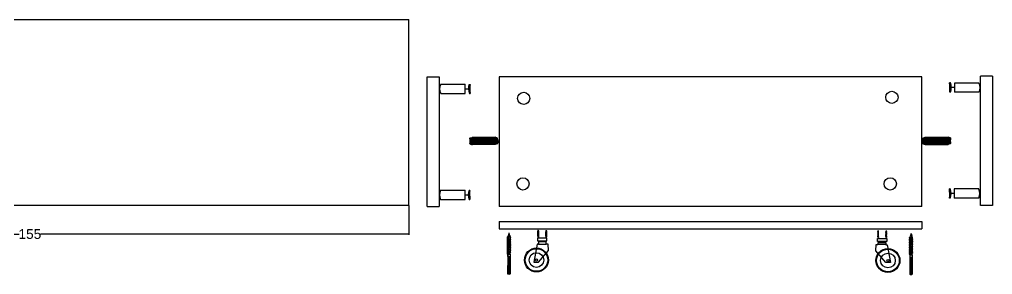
# Model space of a CAD drawing. Header units: inches. Extents: x -8 to 1551, y -417 to 323.
# Drawn here: x 531.7 to 730.8, y -36 to 16.2 of the extents above; entities that cross this region are included whole.
import ezdxf

# ---------------------------------------------------------------- set-up
doc = ezdxf.new("R2010")
doc.units = ezdxf.units.IN
doc.header["$MEASUREMENT"] = 0
doc.linetypes.add('HIDDEN', pattern=[0.375, 0.25, -0.125])
doc.layers.add('NASCOSTE', color=1, linetype='HIDDEN')
doc.layers.add('OGGETTO', color=7, linetype='Continuous')
doc.styles.get("Standard").update_dxf_attribs({"font": 'Arial.ttf'})
doc.dimstyles.get("Standard").update_dxf_attribs({"dimtxt": 0.18, "dimasz": 0.18, "dimexe": 0.18, "dimexo": 0.0625, "dimgap": 0.09, "dimtad": 0, "dimtih": 1, "dimtoh": 1, "dimdec": 4, "dimzin": 0, "dimdsep": 46, "dimtxsty": 'Standard', "dimcen": 0.09, "dimadec": 0, "dimazin": 0, "dimtfac": 1, "dimtdec": 4, "dimtofl": 0, "dimtmove": 0, "dimatfit": 3, "dimfxl": 1, "dimtolj": 1, "dimtzin": 0, "dimarcsym": 0})

# ---------------------------------------------------------------- blocks, each defined once
blk = doc.blocks.new('_ArchTick')
at = {"color": 0, "linetype": 'ByBlock', "const_width": 0.15}
blk.add_lwpolyline([(-0.5, -0.5), (0.5, 0.5)], dxfattribs=at)
blk = doc.blocks.new('*D7')
at = {"color": 0, "lineweight": -2, "transparency": 16777216}
for p, q in [((456.38, -21.85), (456.38, -27.91)), ((611.38, -21.85), (611.38, -27.91)), ((456.38, -27.73), (531.58, -27.73)), ((611.38, -27.73), (535.99, -27.73))]:
    blk.add_line(p, q, dxfattribs=at)
at = {"layer": 'Defpoints', "color": 0, "transparency": 16777216}
for p in [(456.38, -21.78), (611.38, -21.78), (611.38, -27.73)]:
    blk.add_point(p, dxfattribs=at)
at = {"color": 0, "lineweight": -2, "transparency": 16777216, "xscale": 0.18, "yscale": 0.18, "zscale": 0.18, "rotation": 180}
blk.add_blockref('_ArchTick', (456.38, -27.73), dxfattribs=at)
at = {"color": 0, "lineweight": -2, "transparency": 16777216, "xscale": 0.18, "yscale": 0.18, "zscale": 0.18}
blk.add_blockref('_ArchTick', (611.38, -27.73), dxfattribs=at)
at = {"color": 0, "transparency": 16777216, "insert": (533.79, -27.73), "char_height": 2, "attachment_point": 5}
blk.add_mtext('\\A1;155', dxfattribs=at)

msp = doc.modelspace()

# ---------------------------------------------------------------- linework, layer by layer
for p, q in [((456.38, 16.22), (611.38, 16.22)), ((611.38, -21.78), (611.38, 16.22)), ((615.07, -22.05), (615.07, 4.45)), ((615.07, 4.45), (617.57, 4.45)), ((617.57, 4.45), (617.57, -22.05)), ((716.31, 4.45), (629.81, 4.45)), ((629.81, 4.45), (629.81, -22.05)), ((716.31, -22.05), (716.31, 4.45)), ((730.81, 4.61), (728.31, 4.61)), ((728.31, -21.89), (728.31, 4.61)), ((730.81, 4.61), (730.81, -21.89)), ((617.9, 2.95), (622.9, 2.95)), ((622.9, 1.06), (622.9, 2.95)), ((623.71, 2.92), (623.72, 2.92)), ((623.72, 2.92), (623.87, 2.92)), ((722.17, 3.22), (722.02, 3.22)), ((723.02, 2.28), (722.37, 2.28)), ((728.02, 3.19), (723.02, 3.19)), ((723.02, 3.19), (723.02, 1.31)), ((617.9, 1.06), (622.9, 1.06)), ((622.9, 1.98), (623.55, 1.98)), ((623.74, 1.04), (623.89, 1.04)), ((722.2, 1.33), (722.05, 1.33)), ((722.2, 1.33), (722.2, 1.33)), ((728.02, 1.31), (723.02, 1.31)), ((623.83, -8.12), (624.32, -7.95)), ((629.02, -7.92), (624.32, -7.95)), ((629.48, -8.1), (629.02, -7.92)), ((716.53, -8.08), (717.02, -7.91)), ((717.02, -7.91), (721.72, -7.88)), ((722.21, -8.05), (721.72, -7.88)), ((629.48, -8.1), (623.83, -8.12)), ((623.83, -9.27), (624.33, -9.44)), ((629.56, -8.27), (623.86, -8.28)), ((629.56, -9.14), (623.86, -9.15)), ((629.61, -8.45), (623.88, -8.45)), ((629.61, -8.96), (623.88, -8.97)), ((629.64, -8.62), (623.89, -8.63)), ((629.64, -8.8), (623.89, -8.8)), ((629.3, -9.31), (624.02, -9.33)), ((629.02, -9.41), (624.33, -9.44)), ((629.52, -9.23), (629.02, -9.41)), ((716.41, -8.52), (722.16, -8.52)), ((716.41, -8.7), (722.16, -8.69)), ((716.43, -8.87), (722.17, -8.87)), ((716.44, -8.36), (722.17, -8.34)), ((716.49, -8.18), (722.19, -8.17)), ((716.49, -9.05), (722.19, -9.04)), ((716.57, -9.22), (722.22, -9.2)), ((716.57, -9.22), (717.03, -9.4)), ((716.75, -8.01), (722.02, -7.99)), ((717.03, -9.4), (721.73, -9.37)), ((722.22, -9.2), (721.73, -9.37)), ((617.86, -18.75), (622.86, -18.75)), ((622.86, -20.63), (622.86, -18.75)), ((622.86, -19.72), (623.51, -19.72)), ((623.67, -18.77), (623.68, -18.77)), ((623.68, -18.77), (623.83, -18.77)), ((722.13, -18.48), (721.98, -18.48)), ((722.98, -19.42), (722.32, -19.42)), ((727.98, -18.5), (722.98, -18.5)), ((722.98, -18.5), (722.98, -20.39)), ((456.38, -21.78), (611.38, -21.78)), ((617.86, -20.63), (622.86, -20.63)), ((623.7, -20.66), (623.85, -20.66)), ((722.16, -20.36), (722.01, -20.36)), ((722.16, -20.36), (722.16, -20.36)), ((727.98, -20.39), (722.98, -20.39)), ((730.81, -21.89), (728.31, -21.89)), ((615.07, -22.05), (617.57, -22.05)), ((716.31, -22.05), (629.81, -22.05)), ((629.81, -25.14), (716.31, -25.14)), ((629.81, -25.14), (629.81, -26.64)), ((716.31, -25.14), (716.31, -26.64)), ((629.81, -26.64), (716.31, -26.64)), ((637.59, -29.79), (636.95, -33.46)), ((637.89, -29.79), (637.59, -29.79)), ((637.73, -28.29), (637.73, -28.33)), ((637.87, -28.29), (637.87, -28.33)), ((638.25, -29.15), (638.27, -29.32)), ((639.03, -29.11), (639.03, -29.34)), ((639.39, -28.3), (639.39, -28.34)), ((639.88, -29.77), (639.5, -29.77)), ((639.53, -28.3), (639.53, -28.34)), ((639.93, -31.07), (639.88, -29.77)), ((706.93, -31.17), (706.98, -29.87)), ((706.98, -29.87), (707.36, -29.87)), ((707.33, -28.4), (707.33, -28.44)), ((707.47, -28.4), (707.47, -28.44)), ((707.83, -29.21), (707.83, -29.45)), ((708.61, -29.26), (708.59, -29.42)), ((708.98, -28.4), (708.98, -28.44)), ((709.13, -28.4), (709.13, -28.44)), ((637.89, -33.46), (639.93, -31.07)), ((708.96, -33.56), (706.93, -31.17)), ((708.96, -29.9), (709.27, -29.9)), ((709.27, -29.9), (709.91, -33.56)), ((636.95, -33.46), (637.89, -33.46)), ((709.91, -33.56), (708.96, -33.56))]:
    msp.add_line(p, q)
at = {"color": 7}
for p, q in [((631.84, -27.49), (631.73, -27.91)), ((631.84, -27.49), (631.98, -28)), ((637.7, -27.15), (637.75, -27.12)), ((637.81, -27.19), (637.7, -27.15)), ((637.7, -27.15), (637.92, -27.18)), ((637.7, -27.25), (637.75, -27.22)), ((637.81, -27.29), (637.7, -27.25)), ((637.7, -27.25), (637.92, -27.28)), ((637.7, -27.34), (637.75, -27.31)), ((637.81, -27.38), (637.7, -27.34)), ((637.7, -27.34), (637.92, -27.38)), ((637.7, -27.44), (637.75, -27.41)), ((637.81, -27.48), (637.7, -27.44)), ((637.7, -27.44), (637.92, -27.47)), ((637.7, -27.53), (637.74, -27.5)), ((637.81, -27.57), (637.7, -27.53)), ((637.7, -27.53), (637.92, -27.57)), ((637.7, -27.63), (637.74, -27.6)), ((637.81, -27.67), (637.7, -27.63)), ((637.7, -27.63), (637.92, -27.66)), ((637.7, -27.73), (637.74, -27.7)), ((637.81, -27.77), (637.7, -27.73)), ((637.7, -27.73), (637.92, -27.76)), ((637.7, -27.82), (637.74, -27.79)), ((637.81, -27.86), (637.7, -27.82)), ((637.7, -27.82), (637.92, -27.86)), ((637.73, -27.22), (637.73, -27.17)), ((637.73, -27.31), (637.73, -27.26)), ((637.73, -27.41), (637.73, -27.36)), ((637.73, -27.5), (637.73, -27.45)), ((637.73, -27.6), (637.73, -27.55)), ((637.73, -27.7), (637.73, -27.65)), ((637.73, -27.79), (637.73, -27.74)), ((637.73, -27.89), (637.73, -27.84)), ((637.74, -27.5), (637.75, -27.45)), ((637.83, -27.53), (637.74, -27.5)), ((637.74, -27.6), (637.74, -27.55)), ((637.83, -27.63), (637.74, -27.6)), ((637.74, -27.7), (637.74, -27.65)), ((637.82, -27.72), (637.74, -27.7)), ((637.74, -27.79), (637.74, -27.74)), ((637.82, -27.82), (637.74, -27.79)), ((637.74, -27.89), (637.74, -27.84)), ((637.77, -27.04), (637.75, -27.12)), ((637.83, -27.15), (637.75, -27.12)), ((637.75, -27.22), (637.75, -27.17)), ((637.83, -27.25), (637.75, -27.22)), ((637.75, -27.31), (637.75, -27.26)), ((637.83, -27.34), (637.75, -27.31)), ((637.75, -27.41), (637.75, -27.36)), ((637.83, -27.44), (637.75, -27.41)), ((637.81, -27.05), (637.76, -27.03)), ((637.76, -27.03), (637.87, -27.05)), ((637.81, -26.9), (637.78, -27.02)), ((637.82, -27.03), (637.78, -27.02)), ((637.81, -26.9), (637.85, -27.05)), ((637.81, -27.05), (637.84, -27.07)), ((637.81, -27.19), (637.88, -27.21)), ((637.81, -27.29), (637.88, -27.31)), ((637.81, -27.38), (637.88, -27.41)), ((637.81, -27.48), (637.88, -27.5)), ((637.81, -27.57), (637.88, -27.6)), ((637.81, -27.67), (637.88, -27.69)), ((637.81, -27.77), (637.88, -27.79)), ((637.81, -27.86), (637.87, -27.89)), ((637.82, -27.03), (637.87, -27.05)), ((637.82, -27.72), (637.92, -27.76)), ((637.82, -27.82), (637.92, -27.86)), ((637.83, -27.15), (637.92, -27.18)), ((637.83, -27.25), (637.92, -27.28)), ((637.83, -27.34), (637.92, -27.38)), ((637.83, -27.44), (637.92, -27.47)), ((637.83, -27.53), (637.92, -27.57)), ((637.83, -27.63), (637.92, -27.66)), ((637.84, -27.07), (637.87, -27.05)), ((637.85, -27.06), (637.88, -27.14)), ((637.88, -27.14), (637.88, -27.17)), ((637.88, -27.21), (637.92, -27.18)), ((637.88, -27.21), (637.88, -27.26)), ((637.88, -27.31), (637.92, -27.28)), ((637.88, -27.31), (637.88, -27.36)), ((637.88, -27.41), (637.92, -27.38)), ((637.88, -27.41), (637.88, -27.46)), ((637.88, -27.5), (637.92, -27.47)), ((637.88, -27.5), (637.88, -27.55)), ((637.88, -27.6), (637.92, -27.57)), ((637.88, -27.6), (637.88, -27.65)), ((637.88, -27.69), (637.92, -27.66)), ((637.88, -27.69), (637.88, -27.74)), ((637.88, -27.79), (637.92, -27.76)), ((637.88, -27.79), (637.87, -27.84)), ((637.87, -27.89), (637.92, -27.86)), ((639.36, -27.15), (639.4, -27.12)), ((639.47, -27.19), (639.36, -27.15)), ((639.36, -27.15), (639.58, -27.19)), ((639.36, -27.25), (639.4, -27.22)), ((639.47, -27.29), (639.36, -27.25)), ((639.36, -27.25), (639.58, -27.28)), ((639.36, -27.35), (639.4, -27.32)), ((639.47, -27.39), (639.36, -27.35)), ((639.36, -27.35), (639.58, -27.38)), ((639.36, -27.44), (639.4, -27.41)), ((639.47, -27.48), (639.36, -27.44)), ((639.36, -27.44), (639.58, -27.48)), ((639.36, -27.54), (639.4, -27.51)), ((639.47, -27.58), (639.36, -27.54)), ((639.36, -27.54), (639.58, -27.57)), ((639.36, -27.63), (639.4, -27.6)), ((639.47, -27.67), (639.36, -27.63)), ((639.36, -27.63), (639.58, -27.67)), ((639.36, -27.73), (639.4, -27.7)), ((639.47, -27.77), (639.36, -27.73)), ((639.36, -27.73), (639.58, -27.76)), ((639.36, -27.83), (639.4, -27.8)), ((639.47, -27.87), (639.36, -27.83)), ((639.36, -27.83), (639.58, -27.86)), ((639.39, -27.22), (639.39, -27.17)), ((639.39, -27.32), (639.39, -27.27)), ((639.39, -27.41), (639.39, -27.36)), ((639.39, -27.51), (639.39, -27.46)), ((639.39, -27.6), (639.39, -27.55)), ((639.39, -27.7), (639.39, -27.65)), ((639.39, -27.8), (639.39, -27.75)), ((639.39, -27.89), (639.39, -27.84)), ((639.43, -27.04), (639.4, -27.12)), ((639.48, -27.15), (639.4, -27.12)), ((639.4, -27.22), (639.4, -27.17)), ((639.48, -27.25), (639.4, -27.22)), ((639.4, -27.32), (639.4, -27.27)), ((639.48, -27.35), (639.4, -27.32)), ((639.4, -27.41), (639.4, -27.36)), ((639.48, -27.44), (639.4, -27.41)), ((639.4, -27.51), (639.4, -27.46)), ((639.48, -27.54), (639.4, -27.51)), ((639.4, -27.6), (639.4, -27.55)), ((639.48, -27.63), (639.4, -27.6)), ((639.4, -27.7), (639.4, -27.65)), ((639.48, -27.73), (639.4, -27.7)), ((639.4, -27.8), (639.4, -27.75)), ((639.48, -27.82), (639.4, -27.8)), ((639.4, -27.89), (639.4, -27.84)), ((639.47, -27.06), (639.41, -27.04)), ((639.41, -27.04), (639.52, -27.06)), ((639.47, -26.9), (639.44, -27.02)), ((639.48, -27.04), (639.44, -27.02)), ((639.47, -26.9), (639.51, -27.05)), ((639.47, -27.06), (639.5, -27.07)), ((639.47, -27.19), (639.53, -27.22)), ((639.47, -27.29), (639.53, -27.31)), ((639.47, -27.39), (639.53, -27.41)), ((639.47, -27.48), (639.53, -27.51)), ((639.47, -27.58), (639.53, -27.6)), ((639.47, -27.67), (639.53, -27.7)), ((639.47, -27.77), (639.53, -27.79)), ((639.47, -27.87), (639.53, -27.89)), ((639.48, -27.04), (639.52, -27.06)), ((639.48, -27.15), (639.58, -27.19)), ((639.48, -27.25), (639.58, -27.28)), ((639.48, -27.35), (639.58, -27.38)), ((639.48, -27.44), (639.58, -27.48)), ((639.48, -27.54), (639.58, -27.57)), ((639.48, -27.63), (639.58, -27.67)), ((639.48, -27.73), (639.58, -27.76)), ((639.48, -27.82), (639.58, -27.86)), ((639.5, -27.07), (639.52, -27.06)), ((639.51, -27.06), (639.53, -27.15)), ((639.53, -27.15), (639.53, -27.17)), ((639.53, -27.22), (639.58, -27.19)), ((639.53, -27.22), (639.53, -27.27)), ((639.53, -27.31), (639.58, -27.28)), ((639.53, -27.31), (639.53, -27.36)), ((639.53, -27.41), (639.58, -27.38)), ((639.53, -27.41), (639.53, -27.46)), ((639.53, -27.51), (639.58, -27.48)), ((639.53, -27.51), (639.53, -27.56)), ((639.53, -27.6), (639.58, -27.57)), ((639.53, -27.6), (639.53, -27.65)), ((639.53, -27.7), (639.58, -27.67)), ((639.53, -27.7), (639.53, -27.75)), ((639.53, -27.79), (639.58, -27.76)), ((639.53, -27.79), (639.53, -27.84)), ((639.53, -27.89), (639.58, -27.86)), ((707.5, -27.26), (707.28, -27.29)), ((707.37, -27.26), (707.28, -27.29)), ((707.32, -27.32), (707.28, -27.29)), ((707.5, -27.35), (707.28, -27.39)), ((707.37, -27.35), (707.28, -27.39)), ((707.32, -27.42), (707.28, -27.39)), ((707.5, -27.45), (707.28, -27.48)), ((707.37, -27.45), (707.28, -27.48)), ((707.32, -27.51), (707.28, -27.48)), ((707.37, -27.54), (707.28, -27.58)), ((707.5, -27.55), (707.28, -27.58)), ((707.32, -27.61), (707.28, -27.58)), ((707.37, -27.64), (707.28, -27.68)), ((707.5, -27.64), (707.28, -27.68)), ((707.32, -27.71), (707.28, -27.68)), ((707.38, -27.74), (707.28, -27.77)), ((707.5, -27.74), (707.28, -27.77)), ((707.32, -27.8), (707.28, -27.77)), ((707.38, -27.83), (707.28, -27.87)), ((707.5, -27.83), (707.28, -27.87)), ((707.32, -27.9), (707.28, -27.87)), ((707.35, -27.17), (707.32, -27.25)), ((707.32, -27.25), (707.32, -27.28)), ((707.39, -27.3), (707.32, -27.32)), ((707.32, -27.32), (707.32, -27.37)), ((707.39, -27.39), (707.32, -27.42)), ((707.32, -27.42), (707.32, -27.47)), ((707.39, -27.49), (707.32, -27.51)), ((707.32, -27.51), (707.32, -27.56)), ((707.39, -27.59), (707.32, -27.61)), ((707.32, -27.61), (707.32, -27.66)), ((707.39, -27.68), (707.32, -27.71)), ((707.32, -27.71), (707.32, -27.76)), ((707.39, -27.78), (707.32, -27.8)), ((707.32, -27.8), (707.32, -27.85)), ((707.39, -27.87), (707.32, -27.9)), ((707.44, -27.14), (707.33, -27.16)), ((707.38, -27.14), (707.33, -27.16)), ((707.36, -27.17), (707.33, -27.16)), ((707.39, -27.01), (707.35, -27.15)), ((707.39, -27.16), (707.36, -27.17)), ((707.37, -27.26), (707.45, -27.23)), ((707.37, -27.35), (707.45, -27.32)), ((707.37, -27.45), (707.45, -27.42)), ((707.37, -27.54), (707.45, -27.52)), ((707.37, -27.64), (707.45, -27.61)), ((707.38, -27.14), (707.42, -27.13)), ((707.38, -27.74), (707.45, -27.71)), ((707.38, -27.83), (707.46, -27.8)), ((707.39, -27.01), (707.42, -27.13)), ((707.39, -27.16), (707.44, -27.14)), ((707.39, -27.3), (707.5, -27.26)), ((707.39, -27.39), (707.5, -27.35)), ((707.39, -27.49), (707.5, -27.45)), ((707.39, -27.59), (707.5, -27.55)), ((707.39, -27.68), (707.5, -27.64)), ((707.39, -27.78), (707.5, -27.74)), ((707.39, -27.87), (707.5, -27.83)), ((707.43, -27.15), (707.45, -27.23)), ((707.5, -27.26), (707.45, -27.23)), ((707.45, -27.32), (707.45, -27.27)), ((707.5, -27.35), (707.45, -27.32)), ((707.45, -27.42), (707.45, -27.37)), ((707.5, -27.45), (707.45, -27.42)), ((707.45, -27.52), (707.45, -27.47)), ((707.5, -27.55), (707.45, -27.52)), ((707.45, -27.61), (707.45, -27.56)), ((707.5, -27.64), (707.45, -27.61)), ((707.45, -27.71), (707.45, -27.66)), ((707.5, -27.74), (707.45, -27.71)), ((707.46, -27.8), (707.45, -27.75)), ((707.5, -27.83), (707.46, -27.8)), ((707.46, -27.9), (707.46, -27.85)), ((707.47, -27.32), (707.47, -27.27)), ((707.47, -27.42), (707.47, -27.37)), ((707.47, -27.52), (707.47, -27.47)), ((707.47, -27.61), (707.47, -27.56)), ((707.47, -27.71), (707.47, -27.66)), ((707.47, -27.8), (707.47, -27.75)), ((707.47, -27.9), (707.47, -27.85)), ((709.16, -27.25), (708.94, -27.29)), ((709.03, -27.25), (708.94, -27.29)), ((708.98, -27.32), (708.94, -27.29)), ((709.16, -27.35), (708.94, -27.38)), ((709.03, -27.35), (708.94, -27.38)), ((708.98, -27.41), (708.94, -27.38)), ((709.03, -27.44), (708.94, -27.48)), ((709.16, -27.45), (708.94, -27.48)), ((708.98, -27.51), (708.94, -27.48)), ((709.03, -27.54), (708.94, -27.58)), ((709.16, -27.54), (708.94, -27.58)), ((708.98, -27.61), (708.94, -27.58)), ((709.03, -27.64), (708.94, -27.67)), ((709.16, -27.64), (708.94, -27.67)), ((708.98, -27.7), (708.94, -27.67)), ((709.03, -27.73), (708.94, -27.77)), ((709.16, -27.73), (708.94, -27.77)), ((708.98, -27.8), (708.94, -27.77)), ((709.03, -27.83), (708.94, -27.86)), ((709.16, -27.83), (708.94, -27.86)), ((708.98, -27.89), (708.94, -27.86)), ((709, -27.16), (708.98, -27.25)), ((708.98, -27.25), (708.98, -27.27)), ((709.05, -27.29), (708.98, -27.32)), ((708.98, -27.32), (708.98, -27.37)), ((709.05, -27.39), (708.98, -27.41)), ((708.98, -27.41), (708.98, -27.46)), ((709.05, -27.49), (708.98, -27.51)), ((708.98, -27.51), (708.98, -27.56)), ((709.05, -27.58), (708.98, -27.61)), ((708.98, -27.61), (708.98, -27.66)), ((709.05, -27.68), (708.98, -27.7)), ((708.98, -27.7), (708.98, -27.75)), ((709.05, -27.77), (708.98, -27.8)), ((708.98, -27.8), (708.98, -27.85)), ((709.05, -27.87), (708.98, -27.89)), ((709.1, -27.14), (708.99, -27.16)), ((709.04, -27.14), (708.99, -27.16)), ((709.01, -27.17), (708.99, -27.16)), ((709.05, -27), (709.01, -27.15)), ((709.05, -27.16), (709.01, -27.17)), ((709.03, -27.25), (709.11, -27.22)), ((709.03, -27.35), (709.11, -27.32)), ((709.03, -27.44), (709.11, -27.42)), ((709.03, -27.54), (709.11, -27.51)), ((709.03, -27.64), (709.11, -27.61)), ((709.03, -27.73), (709.11, -27.7)), ((709.03, -27.83), (709.11, -27.8)), ((709.04, -27.14), (709.08, -27.12)), ((709.05, -27), (709.08, -27.12)), ((709.05, -27.16), (709.1, -27.14)), ((709.05, -27.29), (709.16, -27.25)), ((709.05, -27.39), (709.16, -27.35)), ((709.05, -27.49), (709.16, -27.45)), ((709.05, -27.58), (709.16, -27.54)), ((709.05, -27.68), (709.16, -27.64)), ((709.05, -27.77), (709.16, -27.73)), ((709.05, -27.87), (709.16, -27.83)), ((709.08, -27.14), (709.11, -27.22)), ((709.16, -27.25), (709.11, -27.22)), ((709.11, -27.32), (709.11, -27.27)), ((709.16, -27.35), (709.11, -27.32)), ((709.11, -27.42), (709.11, -27.37)), ((709.16, -27.45), (709.11, -27.42)), ((709.11, -27.51), (709.11, -27.46)), ((709.16, -27.54), (709.11, -27.51)), ((709.11, -27.61), (709.11, -27.56)), ((709.16, -27.64), (709.11, -27.61)), ((709.11, -27.7), (709.11, -27.65)), ((709.16, -27.73), (709.11, -27.7)), ((709.11, -27.8), (709.11, -27.75)), ((709.16, -27.83), (709.11, -27.8)), ((709.11, -27.9), (709.11, -27.85)), ((709.13, -27.32), (709.13, -27.27)), ((709.13, -27.42), (709.13, -27.37)), ((709.13, -27.51), (709.13, -27.46)), ((709.13, -27.61), (709.13, -27.56)), ((709.13, -27.7), (709.13, -27.65)), ((709.13, -27.8), (709.13, -27.75)), ((709.13, -27.9), (709.13, -27.85)), ((714.14, -27.61), (714.03, -28.02)), ((714.14, -27.61), (714.28, -28.12)), ((631.46, -28.37), (631.61, -28.26)), ((631.84, -28.5), (631.46, -28.37)), ((631.46, -28.37), (632.22, -28.48)), ((631.46, -28.7), (631.61, -28.59)), ((631.84, -28.84), (631.46, -28.7)), ((631.46, -28.7), (632.22, -28.81)), ((631.46, -29.03), (631.61, -28.92)), ((631.84, -29.17), (631.46, -29.03)), ((631.46, -29.03), (632.22, -29.14)), ((631.46, -29.36), (631.61, -29.25)), ((631.84, -29.5), (631.46, -29.36)), ((631.46, -29.36), (632.21, -29.48)), ((631.46, -29.69), (631.61, -29.59)), ((631.84, -29.83), (631.46, -29.69)), ((631.46, -29.69), (632.21, -29.81)), ((631.56, -28.59), (631.56, -28.42)), ((631.56, -28.92), (631.56, -28.75)), ((631.56, -29.25), (631.56, -29.08)), ((631.56, -29.59), (631.56, -29.42)), ((631.56, -29.92), (631.56, -29.75)), ((631.71, -27.99), (631.61, -28.26)), ((631.89, -28.36), (631.61, -28.26)), ((631.61, -28.59), (631.61, -28.42)), ((631.89, -28.69), (631.61, -28.59)), ((631.61, -28.92), (631.61, -28.75)), ((631.89, -29.03), (631.61, -28.92)), ((631.61, -29.25), (631.61, -29.08)), ((631.89, -29.36), (631.61, -29.25)), ((631.61, -29.59), (631.61, -29.42)), ((631.89, -29.69), (631.61, -29.59)), ((631.61, -29.92), (631.61, -29.75)), ((631.84, -28.04), (631.65, -27.97)), ((631.65, -27.97), (632.03, -28.02)), ((631.87, -27.96), (631.73, -27.91)), ((631.84, -28.04), (631.95, -28.08)), ((631.84, -28.5), (632.07, -28.59)), ((631.84, -28.84), (632.07, -28.92)), ((631.84, -29.17), (632.06, -29.25)), ((631.84, -29.5), (632.06, -29.58)), ((631.84, -29.83), (632.06, -29.91)), ((631.87, -27.96), (632.03, -28.02)), ((631.89, -28.36), (632.22, -28.48)), ((631.89, -28.69), (632.22, -28.81)), ((631.89, -29.03), (632.22, -29.14)), ((631.89, -29.36), (632.21, -29.48)), ((631.89, -29.69), (632.21, -29.81)), ((631.95, -28.08), (632.03, -28.02)), ((631.99, -28.05), (632.07, -28.34)), ((632.06, -29.25), (632.22, -29.14)), ((632.06, -29.25), (632.06, -29.42)), ((632.06, -29.58), (632.21, -29.48)), ((632.06, -29.58), (632.06, -29.75)), ((632.06, -29.91), (632.21, -29.81)), ((632.07, -28.34), (632.07, -28.43)), ((632.07, -28.59), (632.22, -28.48)), ((632.07, -28.59), (632.07, -28.76)), ((632.07, -28.92), (632.22, -28.81)), ((632.07, -28.92), (632.07, -29.09)), ((637.7, -27.92), (637.74, -27.89)), ((637.81, -27.96), (637.7, -27.92)), ((637.7, -27.92), (637.92, -27.95)), ((637.7, -28.01), (637.74, -27.98)), ((637.81, -28.05), (637.7, -28.01)), ((637.7, -28.01), (637.92, -28.05)), ((637.7, -28.11), (637.74, -28.08)), ((637.7, -28.11), (637.81, -28.13)), ((637.79, -28.14), (637.7, -28.11)), ((637.73, -27.98), (637.73, -27.93)), ((637.73, -28.16), (637.73, -28.03)), ((637.82, -27.92), (637.74, -27.89)), ((637.74, -27.98), (637.74, -27.93)), ((637.82, -28.01), (637.74, -27.98)), ((637.74, -28.16), (637.74, -28.03)), ((637.8, -28.1), (637.74, -28.08)), ((637.81, -27.96), (637.87, -27.98)), ((637.81, -28.05), (637.87, -28.08)), ((637.82, -27.92), (637.92, -27.95)), ((637.82, -28.01), (637.92, -28.05)), ((637.87, -27.89), (637.87, -27.94)), ((637.87, -27.98), (637.92, -27.95)), ((637.87, -27.98), (637.87, -28.03)), ((637.87, -28.08), (637.92, -28.05)), ((637.87, -28.16), (637.87, -28.08)), ((639.36, -27.92), (639.4, -27.89)), ((639.47, -27.96), (639.36, -27.92)), ((639.36, -27.92), (639.58, -27.96)), ((639.36, -28.02), (639.4, -27.99)), ((639.47, -28.06), (639.36, -28.02)), ((639.36, -28.02), (639.58, -28.05)), ((639.36, -28.11), (639.4, -28.08)), ((639.36, -28.11), (639.47, -28.13)), ((639.45, -28.15), (639.36, -28.11)), ((639.39, -27.99), (639.39, -27.94)), ((639.39, -28.16), (639.39, -28.03)), ((639.48, -27.92), (639.4, -27.89)), ((639.4, -27.99), (639.4, -27.94)), ((639.48, -28.02), (639.4, -27.99)), ((639.4, -28.16), (639.4, -28.03)), ((639.45, -28.1), (639.4, -28.08)), ((639.47, -27.96), (639.53, -27.99)), ((639.47, -28.06), (639.53, -28.08)), ((639.48, -27.92), (639.58, -27.96)), ((639.48, -28.02), (639.58, -28.05)), ((639.53, -27.89), (639.53, -27.94)), ((639.53, -27.99), (639.58, -27.96)), ((639.53, -27.99), (639.53, -28.04)), ((639.53, -28.08), (639.58, -28.05)), ((639.53, -28.16), (639.53, -28.08)), ((707.38, -27.93), (707.28, -27.96)), ((707.5, -27.93), (707.28, -27.96)), ((707.32, -27.99), (707.28, -27.96)), ((707.38, -28.02), (707.28, -28.06)), ((707.5, -28.03), (707.28, -28.06)), ((707.32, -28.09), (707.28, -28.06)), ((707.38, -28.12), (707.28, -28.15)), ((707.5, -28.12), (707.28, -28.15)), ((707.33, -28.19), (707.28, -28.15)), ((707.32, -27.9), (707.32, -27.95)), ((707.39, -27.97), (707.32, -27.99)), ((707.32, -27.99), (707.32, -28.04)), ((707.39, -28.07), (707.32, -28.09)), ((707.32, -28.09), (707.33, -28.14)), ((707.39, -28.16), (707.33, -28.19)), ((707.33, -28.27), (707.33, -28.19)), ((707.38, -27.93), (707.46, -27.9)), ((707.38, -28.02), (707.46, -28)), ((707.38, -28.12), (707.46, -28.09)), ((707.39, -27.97), (707.5, -27.93)), ((707.39, -28.07), (707.5, -28.03)), ((707.39, -28.16), (707.5, -28.12)), ((707.5, -28.22), (707.39, -28.24)), ((707.4, -28.21), (707.46, -28.19)), ((707.41, -28.25), (707.5, -28.22)), ((707.5, -27.93), (707.46, -27.9)), ((707.46, -28), (707.46, -27.95)), ((707.5, -28.03), (707.46, -28)), ((707.46, -28.09), (707.46, -28.04)), ((707.5, -28.12), (707.46, -28.09)), ((707.46, -28.27), (707.46, -28.14)), ((707.5, -28.22), (707.46, -28.19)), ((707.47, -28), (707.47, -27.95)), ((707.47, -28.09), (707.47, -28.04)), ((707.47, -28.27), (707.47, -28.14)), ((709.03, -27.92), (708.94, -27.96)), ((709.16, -27.93), (708.94, -27.96)), ((708.98, -27.99), (708.94, -27.96)), ((709.16, -28.02), (708.94, -28.05)), ((709.03, -28.02), (708.94, -28.05)), ((708.98, -28.09), (708.94, -28.05)), ((709.03, -28.12), (708.94, -28.15)), ((709.16, -28.12), (708.94, -28.15)), ((708.98, -28.18), (708.94, -28.15)), ((708.98, -27.89), (708.98, -27.94)), ((709.05, -27.97), (708.98, -27.99)), ((708.98, -27.99), (708.98, -28.04)), ((709.05, -28.06), (708.98, -28.09)), ((708.98, -28.09), (708.98, -28.13)), ((709.05, -28.16), (708.98, -28.18)), ((708.98, -28.26), (708.98, -28.18)), ((709.03, -27.92), (709.11, -27.9)), ((709.03, -28.02), (709.11, -27.99)), ((709.03, -28.12), (709.11, -28.09)), ((709.05, -27.97), (709.16, -27.93)), ((709.05, -28.06), (709.16, -28.02)), ((709.05, -28.16), (709.16, -28.12)), ((709.16, -28.21), (709.05, -28.23)), ((709.06, -28.2), (709.11, -28.18)), ((709.06, -28.25), (709.16, -28.21)), ((709.16, -27.93), (709.11, -27.9)), ((709.11, -27.99), (709.11, -27.94)), ((709.16, -28.02), (709.11, -27.99)), ((709.11, -28.09), (709.11, -28.04)), ((709.16, -28.12), (709.11, -28.09)), ((709.11, -28.26), (709.11, -28.13)), ((709.16, -28.21), (709.11, -28.18)), ((709.13, -27.99), (709.13, -27.94)), ((709.13, -28.09), (709.13, -28.04)), ((709.13, -28.26), (709.13, -28.13)), ((713.76, -28.48), (713.91, -28.37)), ((714.14, -28.61), (713.76, -28.48)), ((713.76, -28.48), (714.52, -28.59)), ((713.76, -28.81), (713.91, -28.7)), ((714.14, -28.95), (713.76, -28.81)), ((713.76, -28.81), (714.52, -28.92)), ((713.76, -29.14), (713.91, -29.03)), ((714.14, -29.28), (713.76, -29.14)), ((713.76, -29.14), (714.51, -29.26)), ((713.76, -29.47), (713.91, -29.37)), ((714.14, -29.61), (713.76, -29.47)), ((713.76, -29.47), (714.51, -29.59)), ((713.76, -29.8), (713.91, -29.7)), ((714.14, -29.94), (713.76, -29.8)), ((713.76, -29.8), (714.51, -29.92)), ((713.86, -28.7), (713.86, -28.53)), ((713.86, -29.03), (713.86, -28.86)), ((713.86, -29.37), (713.86, -29.2)), ((713.86, -29.7), (713.86, -29.53)), ((713.86, -30.03), (713.86, -29.86)), ((714.01, -28.1), (713.91, -28.37)), ((714.19, -28.47), (713.91, -28.37)), ((713.91, -28.7), (713.91, -28.53)), ((714.19, -28.8), (713.91, -28.7)), ((713.91, -29.03), (713.91, -28.86)), ((714.19, -29.14), (713.91, -29.03)), ((713.91, -29.37), (713.91, -29.2)), ((714.19, -29.47), (713.91, -29.37)), ((713.91, -29.7), (713.91, -29.53)), ((714.19, -29.8), (713.91, -29.7)), ((713.91, -30.03), (713.91, -29.86)), ((714.14, -28.15), (713.95, -28.08)), ((713.95, -28.08), (714.33, -28.14)), ((714.17, -28.08), (714.03, -28.02)), ((714.14, -28.15), (714.25, -28.19)), ((714.14, -28.61), (714.37, -28.7)), ((714.14, -28.95), (714.36, -29.03)), ((714.14, -29.28), (714.36, -29.36)), ((714.14, -29.61), (714.36, -29.69)), ((714.17, -28.08), (714.33, -28.14)), ((714.19, -28.47), (714.52, -28.59)), ((714.19, -28.8), (714.52, -28.92)), ((714.19, -29.14), (714.51, -29.26)), ((714.19, -29.47), (714.51, -29.59)), ((714.19, -29.8), (714.51, -29.92)), ((714.25, -28.19), (714.33, -28.14)), ((714.29, -28.16), (714.37, -28.45)), ((714.37, -28.7), (714.36, -28.87)), ((714.36, -29.03), (714.52, -28.92)), ((714.36, -29.03), (714.36, -29.2)), ((714.36, -29.36), (714.51, -29.26)), ((714.36, -29.36), (714.36, -29.53)), ((714.36, -29.69), (714.51, -29.59)), ((714.36, -29.69), (714.36, -29.86)), ((714.37, -28.45), (714.37, -28.54)), ((714.37, -28.7), (714.52, -28.59)), ((631.46, -30.02), (631.61, -29.92)), ((631.84, -30.16), (631.46, -30.02)), ((631.46, -30.02), (632.21, -30.14)), ((631.46, -30.35), (631.61, -30.25)), ((631.84, -30.49), (631.46, -30.35)), ((631.46, -30.35), (632.21, -30.47)), ((631.46, -30.69), (631.61, -30.58)), ((631.84, -30.82), (631.46, -30.69)), ((631.46, -30.69), (632.21, -30.8)), ((631.46, -31.02), (631.61, -30.91)), ((631.84, -31.16), (631.46, -31.02)), ((631.46, -31.02), (632.21, -31.13)), ((631.46, -31.35), (631.61, -31.24)), ((631.83, -31.49), (631.46, -31.35)), ((631.46, -31.35), (632.21, -31.46)), ((631.46, -31.68), (631.61, -31.58)), ((631.46, -31.68), (631.83, -31.74)), ((631.78, -31.8), (631.46, -31.68)), ((631.55, -31.86), (631.56, -31.4)), ((631.56, -30.25), (631.56, -30.08)), ((631.56, -30.58), (631.56, -30.41)), ((631.56, -30.91), (631.56, -30.74)), ((631.56, -31.24), (631.56, -31.07)), ((631.89, -30.02), (631.61, -29.92)), ((631.61, -30.25), (631.61, -30.08)), ((631.89, -30.35), (631.61, -30.25)), ((631.61, -30.58), (631.61, -30.41)), ((631.89, -30.68), (631.61, -30.58)), ((631.61, -30.91), (631.61, -30.74)), ((631.89, -31.01), (631.61, -30.91)), ((631.61, -31.24), (631.61, -31.07)), ((631.89, -31.35), (631.61, -31.24)), ((631.61, -31.86), (631.61, -31.4)), ((631.79, -31.65), (631.61, -31.58)), ((631.83, -31.49), (632.06, -31.57)), ((631.84, -30.16), (632.06, -30.24)), ((631.84, -30.49), (632.06, -30.58)), ((631.84, -30.82), (632.06, -30.91)), ((631.84, -31.16), (632.06, -31.24)), ((631.89, -30.02), (632.21, -30.14)), ((631.89, -30.35), (632.21, -30.47)), ((631.89, -30.68), (632.21, -30.8)), ((631.89, -31.01), (632.21, -31.13)), ((631.89, -31.35), (632.21, -31.46)), ((632.06, -29.91), (632.06, -30.08)), ((632.06, -30.24), (632.21, -30.14)), ((632.06, -30.24), (632.06, -30.41)), ((632.06, -30.58), (632.21, -30.47)), ((632.06, -30.58), (632.06, -30.75)), ((632.06, -30.91), (632.21, -30.8)), ((632.06, -30.91), (632.06, -31.08)), ((632.06, -31.24), (632.21, -31.13)), ((632.06, -31.24), (632.06, -31.41)), ((632.06, -31.57), (632.21, -31.46)), ((632.06, -31.86), (632.06, -31.57)), ((713.76, -30.13), (713.91, -30.03)), ((714.14, -30.27), (713.76, -30.13)), ((713.76, -30.13), (714.51, -30.25)), ((713.76, -30.47), (713.91, -30.36)), ((714.14, -30.6), (713.76, -30.47)), ((713.76, -30.47), (714.51, -30.58)), ((713.76, -30.8), (713.91, -30.69)), ((714.13, -30.94), (713.76, -30.8)), ((713.76, -30.8), (714.51, -30.91)), ((713.76, -31.13), (713.91, -31.02)), ((714.13, -31.27), (713.76, -31.13)), ((713.76, -31.13), (714.51, -31.24)), ((713.76, -31.46), (713.91, -31.36)), ((714.13, -31.6), (713.76, -31.46)), ((713.76, -31.46), (714.51, -31.58)), ((713.76, -31.8), (713.91, -31.69)), ((713.76, -31.8), (714.13, -31.85)), ((714.08, -31.91), (713.76, -31.8)), ((713.85, -31.36), (713.86, -31.18)), ((713.85, -31.97), (713.85, -31.52)), ((713.86, -30.36), (713.86, -30.19)), ((713.86, -30.69), (713.86, -30.52)), ((713.86, -31.02), (713.86, -30.85)), ((714.19, -30.13), (713.91, -30.03)), ((713.91, -30.36), (713.91, -30.19)), ((714.19, -30.46), (713.91, -30.36)), ((713.91, -30.69), (713.91, -30.52)), ((714.19, -30.79), (713.91, -30.69)), ((713.91, -31.02), (713.91, -30.85)), ((714.19, -31.13), (713.91, -31.02)), ((713.91, -31.36), (713.91, -31.18)), ((714.19, -31.46), (713.91, -31.36)), ((713.91, -31.97), (713.91, -31.52)), ((714.09, -31.76), (713.91, -31.69)), ((714.13, -30.94), (714.36, -31.02)), ((714.13, -31.27), (714.36, -31.35)), ((714.13, -31.6), (714.36, -31.68)), ((714.14, -29.94), (714.36, -30.02)), ((714.14, -30.27), (714.36, -30.35)), ((714.14, -30.6), (714.36, -30.69)), ((714.19, -30.13), (714.51, -30.25)), ((714.19, -30.46), (714.51, -30.58)), ((714.19, -30.79), (714.51, -30.91)), ((714.19, -31.13), (714.51, -31.24)), ((714.19, -31.46), (714.51, -31.58)), ((714.36, -30.02), (714.51, -29.92)), ((714.36, -30.02), (714.36, -30.19)), ((714.36, -30.35), (714.51, -30.25)), ((714.36, -30.35), (714.36, -30.53)), ((714.36, -30.69), (714.51, -30.58)), ((714.36, -30.69), (714.36, -30.86)), ((714.36, -31.02), (714.51, -30.91)), ((714.36, -31.02), (714.36, -31.19)), ((714.36, -31.35), (714.51, -31.24)), ((714.36, -31.35), (714.36, -31.52)), ((714.36, -31.68), (714.51, -31.58)), ((714.36, -31.97), (714.36, -31.68))]:
    msp.add_line(p, q, dxfattribs=at)
at = {"color": 0}
for p, q in [((637.73, -28.16), (637.73, -28.29)), ((637.74, -28.16), (637.74, -28.3)), ((637.87, -28.16), (637.87, -28.29)), ((639.39, -28.16), (639.39, -28.3)), ((639.4, -28.16), (639.4, -28.3)), ((639.53, -28.16), (639.53, -28.3)), ((707.33, -28.27), (707.33, -28.4)), ((707.46, -28.27), (707.46, -28.41)), ((707.47, -28.27), (707.47, -28.4)), ((708.98, -28.26), (708.98, -28.4)), ((709.11, -28.26), (709.11, -28.4)), ((709.13, -28.26), (709.13, -28.4)), ((631.55, -31.86), (631.55, -32.31)), ((631.61, -31.86), (631.61, -32.31)), ((632.06, -31.86), (632.06, -32.31)), ((631.58, -32.31), (631.57, -35.84)), ((631.58, -32.31), (631.57, -35.84)), ((632.06, -32.31), (632.09, -32.31)), ((632.09, -32.31), (632.08, -35.84)), ((713.85, -31.97), (713.85, -32.42)), ((713.88, -32.42), (713.87, -35.95)), ((713.88, -32.42), (713.87, -35.95)), ((713.91, -31.97), (713.91, -32.42)), ((714.36, -31.97), (714.36, -32.42)), ((714.36, -32.42), (714.38, -32.42)), ((714.38, -32.42), (714.38, -35.95))]:
    msp.add_line(p, q, dxfattribs=at)
for points in [[(639.62, -29.14), (639.62, -28.56), (637.67, -28.56), (637.67, -29.14)], [(639.45, -29.77), (639.45, -29.33), (637.87, -29.33), (637.87, -29.77)], [(707.24, -29.24), (707.24, -28.66), (709.18, -28.66), (709.18, -29.24)], [(707.4, -29.87), (707.4, -29.44), (708.99, -29.44), (708.99, -29.87)]]:
    msp.add_lwpolyline(points, close=True)
for centre, radius in [((634.85, 0.06), 1.25), ((710.22, 0.27), 1.25), ((634.71, -17.46), 1.25), ((709.88, -17.46), 1.25), ((637.46, -33.04), 2.45), ((637.46, -33.04), 2.31), ((637.46, -33.04), 1.5), ((709.4, -33.14), 2.45), ((709.4, -33.14), 2.31), ((709.4, -33.14), 1.5), ((637.46, -33.04), 0.228), ((709.4, -33.14), 0.228)]:
    msp.add_circle(centre, radius)
for centre, radius, start, end in [((619.61, 2.01), 1.96, 151.2164, 208.7836), ((626.14, 2.02), 2.59, 159.5705, 202.2853), ((631.67, 2.09), 7.84, 173.8766, 187.6751), ((714.25, 2.17), 7.84, 353.8766, 7.6751), ((719.78, 2.23), 2.59, 339.5705, 22.2853), ((726.31, 2.25), 1.96, 331.2164, 28.7836), ((621.3, -8.71), 2.59, 347.5775, 13.0903), ((628.44, -8.7), 1.2, 333.6011, 30.1905), ((717.84, -8.61), 1.41, 158.2004, 205.5911), ((724.75, -8.61), 2.59, 167.5775, 193.0903), ((619.57, -19.69), 1.96, 151.2164, 208.7836), ((626.1, -19.68), 2.59, 159.5705, 202.2853), ((631.62, -19.61), 7.84, 173.8766, 187.6751), ((714.21, -19.53), 7.84, 353.8766, 7.6751), ((719.74, -19.46), 2.59, 339.5705, 22.2853), ((726.26, -19.45), 1.96, 331.2164, 28.7836), ((637.8, -28.16), 0.154, 241.5985, 298.1872), ((637.8, -28.19), 0.165, 243.5291, 296.2565), ((639.46, -28.16), 0.154, 241.5985, 298.1872), ((639.46, -28.19), 0.165, 243.5291, 296.2565), ((707.4, -28.26), 0.154, 241.8128, 298.4015), ((707.4, -28.3), 0.165, 243.7435, 296.4709), ((709.06, -28.26), 0.154, 241.8128, 298.4015), ((709.06, -28.29), 0.165, 243.7435, 296.4709)]:
    msp.add_arc(centre, radius, start, end)
at = {"linetype": 'Continuous'}
for centre, radius, start, end in [((637.81, -27.99), 0.18, 248.6125, 291.1731), ((639.47, -28), 0.18, 248.6125, 291.1731), ((707.39, -28.1), 0.18, 248.8269, 291.3875), ((709.05, -28.1), 0.18, 248.8269, 291.3875), ((631.83, -31.28), 0.623, 248.6125, 291.1731), ((631.83, -31.61), 0.867, 252.9524, 286.8332), ((631.83, -31.61), 0.933, 254.1918, 285.5938), ((631.83, -31.61), 1, 255.2603, 284.5254), ((631.83, -31.61), 1.07, 256.1912, 283.5944), ((631.83, -31.61), 1.13, 257.0098, 282.7758), ((631.83, -31.61), 1.2, 257.7354, 282.0503), ((631.83, -31.61), 1.27, 258.383, 281.4026), ((631.83, -31.61), 1.33, 258.9647, 280.8209), ((631.83, -31.61), 1.4, 259.4902, 280.2954), ((631.83, -31.61), 1.47, 259.9672, 279.8185), ((631.83, -31.61), 1.53, 260.4021, 279.3835), ((631.83, -31.61), 1.6, 260.8004, 278.9852), ((631.83, -31.61), 1.67, 261.1665, 278.6192), ((631.83, -31.61), 1.73, 261.5041, 278.2815), ((631.83, -31.61), 1.8, 261.8165, 277.9691), ((631.83, -31.61), 1.86, 262.1064, 277.6792), ((631.83, -31.61), 1.93, 262.3761, 277.4095), ((631.83, -31.61), 2, 262.6278, 277.1579), ((631.83, -31.61), 2.06, 262.8631, 276.9226), ((631.83, -31.61), 2.13, 263.0836, 276.7021), ((631.83, -31.61), 2.2, 263.2906, 276.495), ((631.83, -31.61), 0.8, 251.9578, 287.8278), ((631.83, -31.61), 0.734, 251.9578, 287.8278), ((714.13, -31.72), 0.867, 252.9524, 286.8332), ((714.13, -31.72), 0.933, 254.1918, 285.5938), ((714.13, -31.72), 1, 255.2603, 284.5254), ((714.13, -31.72), 1.07, 256.1912, 283.5944), ((714.13, -31.72), 1.13, 257.0098, 282.7758), ((714.13, -31.72), 1.2, 257.7354, 282.0503), ((714.13, -31.72), 1.27, 258.383, 281.4026), ((714.13, -31.72), 1.33, 258.9647, 280.8209), ((714.13, -31.72), 1.4, 259.4902, 280.2954), ((714.13, -31.72), 1.47, 259.9672, 279.8185), ((714.13, -31.72), 1.53, 260.4021, 279.3835), ((714.13, -31.72), 1.6, 260.8004, 278.9852), ((714.13, -31.72), 1.67, 261.1665, 278.6192), ((714.13, -31.72), 1.73, 261.5041, 278.2815), ((714.13, -31.72), 1.8, 261.8165, 277.9691), ((714.13, -31.72), 1.86, 262.1064, 277.6792), ((714.13, -31.72), 1.93, 262.3761, 277.4095), ((714.13, -31.72), 2, 262.6278, 277.1579), ((714.13, -31.72), 2.06, 262.8631, 276.9226), ((714.13, -31.72), 2.13, 263.0836, 276.7021), ((714.13, -31.72), 0.8, 251.9578, 287.8278), ((714.13, -31.39), 0.623, 248.6125, 291.1731), ((714.13, -31.72), 0.734, 251.9578, 287.8278), ((631.83, -31.61), 3.66, 265.9354, 273.8502), ((631.83, -31.61), 3.73, 266.0061, 273.7795), ((631.83, -31.61), 3.79, 266.0744, 273.7112), ((631.83, -31.61), 3.86, 266.1403, 273.6454), ((631.83, -31.61), 3.93, 266.2039, 273.5817), ((631.83, -31.61), 3.99, 266.2655, 273.5202), ((631.83, -31.61), 4.06, 266.325, 273.4607), ((631.83, -31.61), 4.13, 266.3825, 273.4031), ((631.83, -31.61), 4.19, 266.4383, 273.3473), ((631.83, -31.61), 2.26, 263.4854, 276.3002), ((631.83, -31.61), 2.33, 263.669, 276.1166), ((631.83, -31.61), 2.4, 263.8424, 275.9432), ((631.83, -31.61), 2.46, 264.0063, 275.7793), ((631.83, -31.61), 2.53, 264.1616, 275.624), ((631.83, -31.61), 2.6, 264.3089, 275.4767), ((631.83, -31.61), 2.66, 264.4488, 275.3368), ((631.83, -31.61), 2.73, 264.5819, 275.2038), ((631.83, -31.61), 2.8, 264.7086, 275.0771), ((631.83, -31.61), 2.86, 264.8294, 274.9563), ((631.83, -31.61), 2.93, 264.9446, 274.841), ((631.83, -31.61), 3, 265.0548, 274.7309), ((631.83, -31.61), 3.06, 265.1601, 274.6255), ((631.83, -31.61), 3.13, 265.2609, 274.5247), ((631.83, -31.61), 3.19, 265.3576, 274.4281), ((631.83, -31.61), 3.26, 265.4503, 274.3354), ((631.83, -31.61), 3.33, 265.5392, 274.2464), ((631.83, -31.61), 3.39, 265.6247, 274.161), ((631.83, -31.61), 3.46, 265.7068, 274.0788), ((631.83, -31.61), 3.53, 265.7859, 273.9997), ((631.83, -31.61), 3.59, 265.862, 273.9236), ((714.13, -31.72), 3.13, 265.2609, 274.5247), ((714.13, -31.72), 3.19, 265.3576, 274.4281), ((714.13, -31.72), 3.26, 265.4503, 274.3354), ((714.13, -31.72), 3.33, 265.5392, 274.2464), ((714.13, -31.72), 3.39, 265.6247, 274.161), ((714.13, -31.72), 3.46, 265.7068, 274.0788), ((714.13, -31.72), 3.53, 265.7859, 273.9997), ((714.13, -31.72), 3.59, 265.862, 273.9236), ((714.13, -31.72), 3.66, 265.9354, 273.8502), ((714.13, -31.72), 3.73, 266.0061, 273.7795), ((714.13, -31.72), 3.79, 266.0744, 273.7112), ((714.13, -31.72), 3.86, 266.1403, 273.6454), ((714.13, -31.72), 3.93, 266.2039, 273.5817), ((714.13, -31.72), 3.99, 266.2655, 273.5202), ((714.13, -31.72), 4.06, 266.325, 273.4607), ((714.13, -31.72), 4.13, 266.3825, 273.4031), ((714.13, -31.72), 2.2, 263.2906, 276.495), ((714.13, -31.72), 2.26, 263.4854, 276.3002), ((714.13, -31.72), 2.33, 263.669, 276.1166), ((714.13, -31.72), 2.4, 263.8424, 275.9432), ((714.13, -31.72), 2.46, 264.0063, 275.7793), ((714.13, -31.72), 2.53, 264.1616, 275.624), ((714.13, -31.72), 2.6, 264.3089, 275.4767), ((714.13, -31.72), 2.66, 264.4488, 275.3368), ((714.13, -31.72), 2.73, 264.5819, 275.2038), ((714.13, -31.72), 2.8, 264.7086, 275.0771), ((714.13, -31.72), 2.86, 264.8294, 274.9563), ((714.13, -31.72), 2.93, 264.9446, 274.841), ((714.13, -31.72), 3, 265.0548, 274.7309), ((714.13, -31.72), 3.06, 265.1601, 274.6255), ((714.13, -31.72), 4.19, 266.4383, 273.3473)]:
    msp.add_arc(centre, radius, start, end, dxfattribs=at)
at = {"color": 7}
for centre, radius, start, end in [((637.78, -28.12), 0.0251, 291.2054, 63.1276), ((639.44, -28.13), 0.0251, 291.2054, 63.1276), ((707.42, -28.23), 0.0251, 116.8724, 248.7946), ((709.07, -28.23), 0.0251, 116.8724, 248.7946), ((631.75, -31.72), 0.0867, 291.2054, 63.1276), ((714.05, -31.83), 0.0867, 291.2054, 63.1276)]:
    msp.add_arc(centre, radius, start, end, dxfattribs=at)
at = {"layer": 'NASCOSTE', "color": 0}
for p, q in [((631.55, -32.31), (631.58, -32.31)), ((631.61, -32.31), (631.58, -32.31)), ((713.85, -32.42), (713.88, -32.42)), ((713.91, -32.42), (713.88, -32.42))]:
    msp.add_line(p, q, dxfattribs=at)
at = {"layer": 'OGGETTO'}
for p, q in [((631.57, -35.84), (631.64, -35.9)), ((631.57, -35.84), (632.08, -35.84)), ((632.02, -35.91), (632.08, -35.84)), ((631.64, -35.9), (632.02, -35.91)), ((713.87, -35.95), (713.94, -36.02)), ((713.87, -35.95), (714.38, -35.95)), ((713.94, -36.02), (714.31, -36.02)), ((714.31, -36.02), (714.38, -35.95))]:
    msp.add_line(p, q, dxfattribs=at)

# ---------------------------------------------------------------- dimensions: what is measured, and where the dimension line sits
dim = msp.add_linear_dim(base=(611.38, -27.73), p1=(456.38, -21.78), p2=(611.38, -21.78), dimstyle='Standard', override={"dimtxt": 2, "dimdec": 0, "dimblk1": 'ArchTick', "dimblk2": 'ArchTick', "dimsah": 1})
dim.commit()
dim.dimension.update_dxf_attribs({"geometry": '*D7', "text_midpoint": (533.79, -27.73), "dimtype": 160})

doc.saveas('drawing.dxf')
